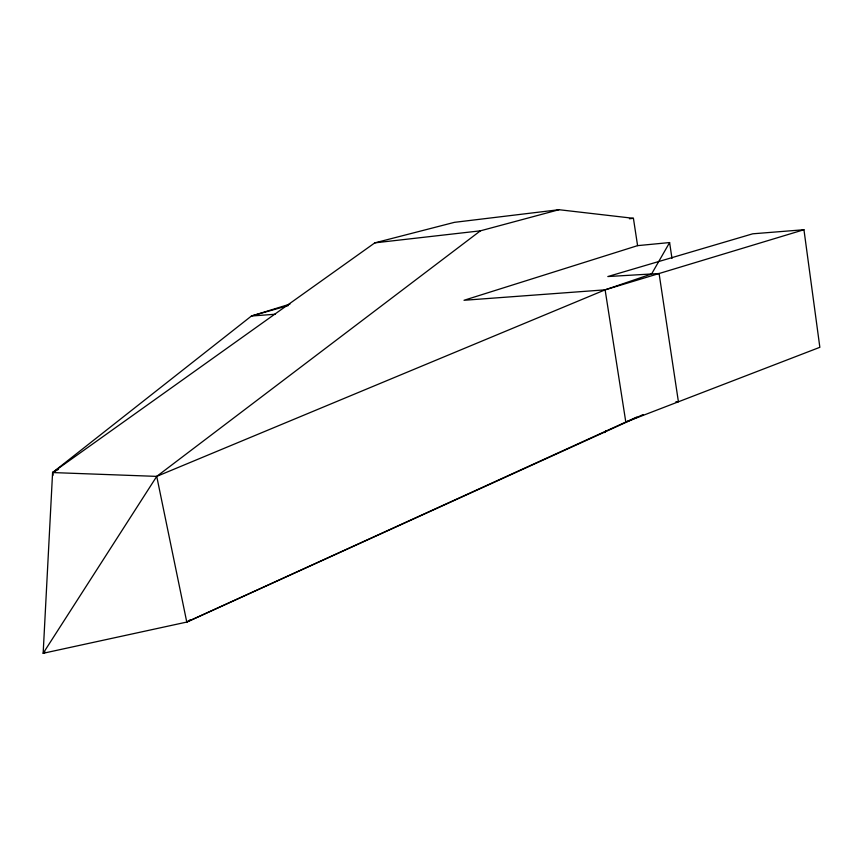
<?xml version="1.0" encoding="UTF-8"?>
<svg xmlns="http://www.w3.org/2000/svg" width="863" height="863" viewBox="0 0 863 863"><rect width="100%" height="100%" fill="white"/><g stroke="black" fill="none" stroke-linecap="round" stroke-linejoin="round"><path stroke-width="1.29" d="M637.584 245.642L633.42 218.317L559.008 209.709L480.4 230.831L156.732 476.387L186.775 622.072L625.804 422.05L819.85 347.304L803.949 229.731L605.114 289.839L464.014 300.281L637.584 245.642L669.612 242.557L651.597 273.97L605.114 289.839L156.732 476.387L52.589 472.557L43.15 653.291L186.775 622.072L643.151 414.564M156.732 476.387L43.15 653.291L45.588 652.223M559.008 209.709L454.434 222.341L374.833 242.859L52.589 472.557L53.15 475.179M186.775 622.072L190.119 619.828M58.511 469.375L52.589 472.557L251.446 316.009L289.925 304.132M636.775 417.077L625.804 422.05L605.114 289.839M288.296 305.567L251.446 316.009L275.459 314.229M374.833 242.859L480.4 230.831M629.397 218.76L633.42 218.317M803.949 229.731L752.741 233.808L607.822 276.548L659.084 273.528L678.415 401.78L675.912 401.726M669.612 242.557L671.975 258.415M606.43 430.68L604.51 432.579L606.419 430.702"/></g></svg>
